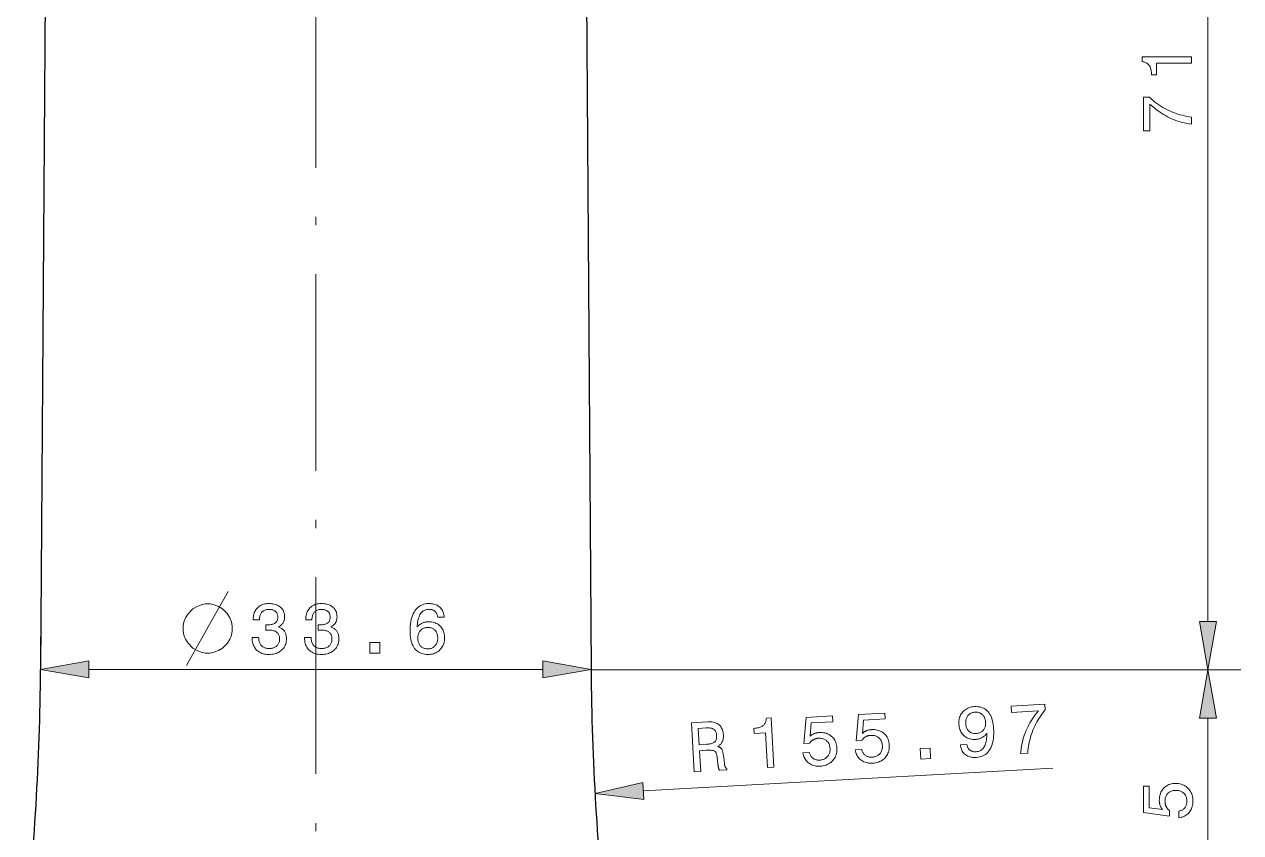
# Model space of a CAD drawing. Extents: x 0 to 297, y 0 to 523.
# Drawn here: x 140.4 to 214.6, y 196.6 to 245.9 of the extents above; entities that cross this region are included whole.
import ezdxf

# ---------------------------------------------------------------- set-up
doc = ezdxf.new("R2010")
doc.units = 0
doc.linetypes.add('DASHDOT', pattern=[18.5, 12, -3, 0.5, -3])

msp = doc.modelspace()

# ---------------------------------------------------------------- linework, layer by layer
at = {"color": 7, "linetype": 'DASHDOT', "lineweight": 13}
msp.add_line((158.178, 126.181), (158.178, 378.407), dxfattribs=at)
at = {"color": 7, "lineweight": 30}
for p, q in [((141.877, 277.532), (141.377, 206.532)), ((174.477, 277.532), (174.977, 206.532))]:
    msp.add_line(p, q, dxfattribs=at)
at = {"color": 7, "lineweight": 13}
for p, q in [((212.617, 209.487), (212.617, 274.578)), ((144.332, 206.556), (172.023, 206.556)), ((174.977, 206.532), (214.617, 206.532)), ((174.977, 206.532), (214.617, 206.532)), ((178.164, 199.138), (203.144, 200.526))]:
    msp.add_line(p, q, dxfattribs=at)
at = {"color": 7, "lineweight": 13, "ltscale": 0.050605}
for p, q in [((141.377, 206.532), (141.377, 208.556)), ((174.977, 206.532), (174.977, 208.556))]:
    msp.add_line(p, q, dxfattribs=at)
at = {"color": 7, "lineweight": 13, "ltscale": 0.489779}
msp.add_line((212.617, 183.987), (212.617, 203.578), dxfattribs=at)
at = {"color": 7, "lineweight": 13}
for points in [[(211.617, 243.554), (209.484, 243.554), (209.484, 242.854), (209.178, 242.854), (209.175, 242.929), (209.17, 243), (209.162, 243.067), (209.152, 243.131), (209.139, 243.19), (209.124, 243.245), (209.105, 243.297), (209.085, 243.344), (209.061, 243.388), (209.036, 243.427), (209.007, 243.463), (208.975, 243.496), (208.939, 243.526), (208.9, 243.553), (208.858, 243.577), (208.813, 243.598), (208.764, 243.616), (208.712, 243.632), (208.657, 243.644), (208.598, 243.653), (208.598, 243.946), (211.617, 243.946)], [(211.617, 239.833), (211.473, 239.854), (211.332, 239.88), (211.192, 239.909), (211.055, 239.943), (210.919, 239.98), (210.785, 240.022), (210.654, 240.068), (210.524, 240.118), (210.397, 240.172), (210.271, 240.23), (210.147, 240.292), (210.024, 240.359), (209.902, 240.431), (209.781, 240.507), (209.661, 240.588), (209.543, 240.674), (209.425, 240.764), (209.309, 240.858), (209.193, 240.958), (209.079, 241.062), (209.079, 239.422), (208.685, 239.422), (208.685, 241.477), (209.043, 241.477), (209.155, 241.377), (209.269, 241.281), (209.384, 241.189), (209.502, 241.101), (209.621, 241.017), (209.741, 240.938), (209.863, 240.863), (209.987, 240.792), (210.113, 240.726), (210.24, 240.663), (210.37, 240.605), (210.501, 240.551), (210.633, 240.501), (210.768, 240.455), (210.905, 240.414), (211.044, 240.377), (211.184, 240.343), (211.327, 240.314), (211.471, 240.29), (211.617, 240.269)], [(151.728, 210.556), (151.428, 210.556), (151.178, 210.506), (150.928, 210.406), (150.678, 210.256), (150.378, 209.956), (150.228, 209.706), (150.128, 209.456), (150.078, 209.206), (150.078, 208.906), (150.128, 208.656), (150.228, 208.406), (150.378, 208.156), (150.678, 207.856), (150.928, 207.706), (151.178, 207.606), (151.428, 207.556), (151.728, 207.556), (151.978, 207.606), (152.228, 207.706), (152.478, 207.856), (152.778, 208.156), (152.928, 208.406), (153.028, 208.656), (153.078, 208.906), (153.078, 209.206), (153.028, 209.456), (152.928, 209.706), (152.778, 209.956), (152.478, 210.256), (152.228, 210.406), (151.978, 210.506)], [(154.289, 208.497), (154.688, 208.497), (154.69, 208.435), (154.697, 208.376), (154.706, 208.32), (154.718, 208.266), (154.734, 208.216), (154.753, 208.168), (154.775, 208.124), (154.801, 208.082), (154.83, 208.043), (154.861, 208.006), (154.896, 207.973), (154.934, 207.944), (154.974, 207.918), (155.017, 207.895), (155.063, 207.876), (155.111, 207.86), (155.162, 207.848), (155.215, 207.839), (155.272, 207.834), (155.331, 207.833), (155.388, 207.834), (155.444, 207.839), (155.496, 207.847), (155.547, 207.858), (155.594, 207.872), (155.64, 207.889), (155.682, 207.91), (155.723, 207.934), (155.76, 207.961), (155.795, 207.991), (155.828, 208.023), (155.857, 208.059), (155.882, 208.096), (155.904, 208.136), (155.923, 208.178), (155.938, 208.223), (155.95, 208.27), (155.958, 208.319), (155.963, 208.371), (155.965, 208.425), (155.963, 208.474), (155.958, 208.521), (155.95, 208.565), (155.938, 208.608), (155.923, 208.648), (155.905, 208.686), (155.883, 208.722), (155.858, 208.755), (155.829, 208.787), (155.798, 208.816), (155.763, 208.843), (155.725, 208.866), (155.685, 208.887), (155.642, 208.906), (155.596, 208.921), (155.547, 208.934), (155.496, 208.944), (155.442, 208.951), (155.386, 208.955), (155.326, 208.956), (155.318, 208.956), (155.309, 208.956), (155.301, 208.956), (155.292, 208.956), (155.283, 208.956), (155.274, 208.955), (155.265, 208.955), (155.256, 208.955), (155.247, 208.954), (155.238, 208.954), (155.228, 208.954), (155.218, 208.953), (155.207, 208.953), (155.196, 208.952), (155.184, 208.951), (155.172, 208.951), (155.158, 208.95), (155.145, 208.949), (155.13, 208.949), (155.116, 208.948), (155.116, 209.287), (155.125, 209.287), (155.134, 209.286), (155.143, 209.286), (155.152, 209.286), (155.161, 209.285), (155.17, 209.285), (155.178, 209.285), (155.187, 209.284), (155.196, 209.284), (155.204, 209.284), (155.212, 209.284), (155.221, 209.284), (155.229, 209.283), (155.237, 209.283), (155.245, 209.283), (155.252, 209.283), (155.26, 209.283), (155.267, 209.283), (155.275, 209.283), (155.282, 209.283), (155.339, 209.284), (155.392, 209.288), (155.443, 209.293), (155.491, 209.301), (155.535, 209.312), (155.577, 209.324), (155.616, 209.339), (155.651, 209.357), (155.684, 209.376), (155.713, 209.398), (155.74, 209.422), (155.764, 209.449), (155.785, 209.478), (155.803, 209.509), (155.818, 209.543), (155.831, 209.579), (155.841, 209.618), (155.848, 209.659), (155.852, 209.703), (155.853, 209.749), (155.852, 209.793), (155.848, 209.836), (155.841, 209.876), (155.832, 209.914), (155.819, 209.95), (155.804, 209.984), (155.787, 210.016), (155.766, 210.046), (155.743, 210.073), (155.717, 210.099), (155.689, 210.122), (155.658, 210.143), (155.625, 210.161), (155.59, 210.177), (155.552, 210.191), (155.511, 210.202), (155.469, 210.21), (155.424, 210.216), (155.376, 210.22), (155.326, 210.221), (155.27, 210.219), (155.217, 210.215), (155.167, 210.207), (155.119, 210.195), (155.074, 210.181), (155.032, 210.163), (154.993, 210.142), (154.956, 210.117), (154.922, 210.09), (154.891, 210.059), (154.863, 210.025), (154.837, 209.988), (154.815, 209.948), (154.796, 209.905), (154.78, 209.859), (154.766, 209.809), (154.756, 209.757), (154.748, 209.702), (154.744, 209.644), (154.742, 209.582), (154.359, 209.582), (154.359, 209.612), (154.361, 209.698), (154.369, 209.781), (154.382, 209.86), (154.4, 209.936), (154.423, 210.008), (154.451, 210.076), (154.484, 210.141), (154.523, 210.202), (154.566, 210.26), (154.615, 210.314), (154.668, 210.364), (154.724, 210.408), (154.785, 210.447), (154.848, 210.481), (154.916, 210.51), (154.986, 210.533), (155.061, 210.552), (155.139, 210.565), (155.22, 210.573), (155.305, 210.575), (155.395, 210.573), (155.481, 210.567), (155.562, 210.556), (155.64, 210.541), (155.713, 210.522), (155.782, 210.499), (155.847, 210.471), (155.908, 210.439), (155.965, 210.403), (156.018, 210.362), (156.066, 210.318), (156.109, 210.27), (156.147, 210.219), (156.18, 210.165), (156.208, 210.107), (156.23, 210.046), (156.248, 209.982), (156.261, 209.914), (156.268, 209.842), (156.271, 209.768), (156.27, 209.725), (156.267, 209.684), (156.262, 209.643), (156.255, 209.604), (156.247, 209.567), (156.236, 209.53), (156.224, 209.495), (156.209, 209.461), (156.193, 209.428), (156.175, 209.397), (156.155, 209.367), (156.133, 209.338), (156.109, 209.311), (156.083, 209.285), (156.056, 209.261), (156.027, 209.239), (155.996, 209.218), (155.963, 209.198), (155.928, 209.18), (155.891, 209.163), (155.939, 209.144), (155.984, 209.123), (156.026, 209.101), (156.067, 209.076), (156.105, 209.049), (156.14, 209.021), (156.173, 208.99), (156.204, 208.958), (156.233, 208.923), (156.259, 208.887), (156.283, 208.848), (156.304, 208.808), (156.323, 208.766), (156.34, 208.723), (156.353, 208.677), (156.365, 208.63), (156.373, 208.582), (156.38, 208.531), (156.383, 208.479), (156.385, 208.425), (156.382, 208.34), (156.373, 208.259), (156.358, 208.181), (156.337, 208.106), (156.311, 208.035), (156.278, 207.968), (156.24, 207.904), (156.196, 207.843), (156.146, 207.785), (156.09, 207.731), (156.029, 207.682), (155.964, 207.637), (155.895, 207.598), (155.822, 207.564), (155.746, 207.535), (155.666, 207.512), (155.581, 207.493), (155.493, 207.48), (155.401, 207.473), (155.305, 207.47), (155.214, 207.473), (155.127, 207.481), (155.044, 207.494), (154.964, 207.513), (154.888, 207.538), (154.816, 207.568), (154.748, 207.603), (154.683, 207.644), (154.622, 207.69), (154.565, 207.742), (154.513, 207.798), (154.466, 207.858), (154.424, 207.921), (154.389, 207.988), (154.358, 208.059), (154.333, 208.133), (154.314, 208.211), (154.3, 208.293), (154.292, 208.378), (154.289, 208.467)], [(157.487, 208.497), (157.886, 208.497), (157.889, 208.435), (157.895, 208.376), (157.904, 208.32), (157.917, 208.266), (157.932, 208.216), (157.951, 208.168), (157.974, 208.124), (157.999, 208.082), (158.028, 208.043), (158.06, 208.006), (158.095, 207.973), (158.132, 207.944), (158.172, 207.918), (158.215, 207.895), (158.261, 207.876), (158.309, 207.86), (158.36, 207.848), (158.413, 207.839), (158.47, 207.834), (158.529, 207.833), (158.587, 207.834), (158.642, 207.839), (158.695, 207.847), (158.745, 207.858), (158.793, 207.872), (158.838, 207.889), (158.88, 207.91), (158.921, 207.934), (158.958, 207.961), (158.994, 207.991), (159.026, 208.023), (159.055, 208.059), (159.08, 208.096), (159.102, 208.136), (159.121, 208.178), (159.136, 208.223), (159.148, 208.27), (159.157, 208.319), (159.162, 208.371), (159.163, 208.425), (159.162, 208.474), (159.157, 208.521), (159.148, 208.565), (159.136, 208.608), (159.121, 208.648), (159.103, 208.686), (159.081, 208.722), (159.056, 208.755), (159.028, 208.787), (158.996, 208.816), (158.961, 208.843), (158.923, 208.866), (158.883, 208.887), (158.84, 208.906), (158.794, 208.921), (158.746, 208.934), (158.694, 208.944), (158.641, 208.951), (158.584, 208.955), (158.525, 208.956), (158.516, 208.956), (158.507, 208.956), (158.499, 208.956), (158.49, 208.956), (158.481, 208.956), (158.472, 208.955), (158.463, 208.955), (158.454, 208.955), (158.445, 208.954), (158.436, 208.954), (158.426, 208.954), (158.416, 208.953), (158.405, 208.953), (158.394, 208.952), (158.382, 208.951), (158.37, 208.951), (158.357, 208.95), (158.343, 208.949), (158.329, 208.949), (158.314, 208.948), (158.314, 209.287), (158.323, 209.287), (158.332, 209.286), (158.341, 209.286), (158.35, 209.286), (158.359, 209.285), (158.368, 209.285), (158.377, 209.285), (158.385, 209.284), (158.394, 209.284), (158.402, 209.284), (158.411, 209.284), (158.419, 209.284), (158.427, 209.283), (158.435, 209.283), (158.443, 209.283), (158.451, 209.283), (158.458, 209.283), (158.466, 209.283), (158.473, 209.283), (158.48, 209.283), (158.537, 209.284), (158.591, 209.288), (158.641, 209.293), (158.689, 209.301), (158.733, 209.312), (158.775, 209.324), (158.814, 209.339), (158.849, 209.357), (158.882, 209.376), (158.911, 209.398), (158.938, 209.422), (158.962, 209.449), (158.983, 209.478), (159.001, 209.509), (159.017, 209.543), (159.029, 209.579), (159.039, 209.618), (159.046, 209.659), (159.05, 209.703), (159.052, 209.749), (159.05, 209.793), (159.046, 209.836), (159.039, 209.876), (159.03, 209.914), (159.018, 209.95), (159.003, 209.984), (158.985, 210.016), (158.965, 210.046), (158.941, 210.073), (158.916, 210.099), (158.887, 210.122), (158.856, 210.143), (158.823, 210.161), (158.788, 210.177), (158.75, 210.191), (158.71, 210.202), (158.667, 210.21), (158.622, 210.216), (158.574, 210.22), (158.525, 210.221), (158.469, 210.219), (158.415, 210.215), (158.365, 210.207), (158.317, 210.195), (158.272, 210.181), (158.23, 210.163), (158.191, 210.142), (158.154, 210.117), (158.12, 210.09), (158.089, 210.059), (158.061, 210.025), (158.036, 209.988), (158.013, 209.948), (157.994, 209.905), (157.978, 209.859), (157.964, 209.809), (157.954, 209.757), (157.946, 209.702), (157.942, 209.644), (157.941, 209.582), (157.557, 209.582), (157.557, 209.612), (157.559, 209.698), (157.567, 209.781), (157.58, 209.86), (157.598, 209.936), (157.621, 210.008), (157.649, 210.076), (157.682, 210.141), (157.721, 210.202), (157.764, 210.26), (157.813, 210.314), (157.866, 210.364), (157.923, 210.408), (157.983, 210.447), (158.046, 210.481), (158.114, 210.51), (158.185, 210.533), (158.259, 210.552), (158.337, 210.565), (158.418, 210.573), (158.503, 210.575), (158.593, 210.573), (158.679, 210.567), (158.761, 210.556), (158.838, 210.541), (158.911, 210.522), (158.981, 210.499), (159.046, 210.471), (159.107, 210.439), (159.163, 210.403), (159.216, 210.362), (159.264, 210.318), (159.307, 210.27), (159.345, 210.219), (159.378, 210.165), (159.406, 210.107), (159.429, 210.046), (159.446, 209.982), (159.459, 209.914), (159.466, 209.842), (159.469, 209.768), (159.468, 209.725), (159.465, 209.684), (159.46, 209.643), (159.454, 209.604), (159.445, 209.567), (159.434, 209.53), (159.422, 209.495), (159.408, 209.461), (159.391, 209.428), (159.373, 209.397), (159.353, 209.367), (159.331, 209.338), (159.307, 209.311), (159.282, 209.285), (159.254, 209.261), (159.225, 209.239), (159.194, 209.218), (159.161, 209.198), (159.126, 209.18), (159.09, 209.163), (159.137, 209.144), (159.182, 209.123), (159.224, 209.101), (159.265, 209.076), (159.303, 209.049), (159.338, 209.021), (159.372, 208.99), (159.403, 208.958), (159.431, 208.923), (159.457, 208.887), (159.481, 208.848), (159.503, 208.808), (159.521, 208.766), (159.538, 208.723), (159.551, 208.677), (159.563, 208.63), (159.572, 208.582), (159.578, 208.531), (159.582, 208.479), (159.583, 208.425), (159.58, 208.34), (159.571, 208.259), (159.556, 208.181), (159.536, 208.106), (159.509, 208.035), (159.477, 207.968), (159.438, 207.904), (159.394, 207.843), (159.344, 207.785), (159.288, 207.731), (159.227, 207.682), (159.162, 207.637), (159.093, 207.598), (159.021, 207.564), (158.944, 207.535), (158.864, 207.512), (158.779, 207.493), (158.691, 207.48), (158.599, 207.473), (158.503, 207.47), (158.413, 207.473), (158.325, 207.481), (158.242, 207.494), (158.162, 207.513), (158.087, 207.538), (158.014, 207.568), (157.946, 207.603), (157.881, 207.644), (157.821, 207.69), (157.763, 207.742), (157.711, 207.798), (157.664, 207.858), (157.623, 207.921), (157.587, 207.988), (157.556, 208.059), (157.531, 208.133), (157.512, 208.211), (157.498, 208.293), (157.49, 208.378), (157.487, 208.467)], [(166.009, 209.745), (165.612, 209.745), (165.607, 209.79), (165.598, 209.834), (165.588, 209.875), (165.575, 209.914), (165.56, 209.951), (165.543, 209.986), (165.523, 210.018), (165.501, 210.048), (165.477, 210.076), (165.45, 210.102), (165.421, 210.125), (165.39, 210.146), (165.357, 210.165), (165.322, 210.181), (165.285, 210.195), (165.246, 210.206), (165.205, 210.214), (165.161, 210.22), (165.116, 210.224), (165.068, 210.225), (165.004, 210.223), (164.943, 210.215), (164.885, 210.201), (164.83, 210.182), (164.778, 210.158), (164.729, 210.128), (164.683, 210.093), (164.641, 210.053), (164.601, 210.007), (164.565, 209.955), (164.531, 209.899), (164.5, 209.836), (164.473, 209.769), (164.448, 209.695), (164.426, 209.616), (164.407, 209.531), (164.391, 209.441), (164.378, 209.346), (164.367, 209.244), (164.36, 209.137), (164.386, 209.169), (164.413, 209.199), (164.441, 209.228), (164.47, 209.255), (164.501, 209.28), (164.532, 209.304), (164.565, 209.327), (164.598, 209.347), (164.633, 209.367), (164.669, 209.384), (164.706, 209.4), (164.744, 209.415), (164.782, 209.427), (164.822, 209.438), (164.862, 209.447), (164.903, 209.455), (164.945, 209.461), (164.988, 209.465), (165.032, 209.468), (165.077, 209.468), (165.16, 209.466), (165.241, 209.458), (165.318, 209.444), (165.392, 209.425), (165.463, 209.4), (165.53, 209.37), (165.595, 209.335), (165.656, 209.294), (165.714, 209.247), (165.768, 209.195), (165.819, 209.139), (165.864, 209.079), (165.904, 209.016), (165.938, 208.949), (165.968, 208.879), (165.992, 208.805), (166.01, 208.728), (166.023, 208.647), (166.031, 208.563), (166.034, 208.476), (166.031, 208.388), (166.023, 208.303), (166.009, 208.222), (165.989, 208.145), (165.964, 208.07), (165.933, 208), (165.896, 207.932), (165.854, 207.868), (165.806, 207.807), (165.753, 207.749), (165.695, 207.696), (165.633, 207.649), (165.568, 207.607), (165.5, 207.57), (165.428, 207.54), (165.352, 207.515), (165.273, 207.495), (165.191, 207.481), (165.105, 207.473), (165.016, 207.47), (164.913, 207.474), (164.815, 207.484), (164.722, 207.503), (164.634, 207.528), (164.55, 207.561), (164.472, 207.601), (164.399, 207.649), (164.33, 207.703), (164.267, 207.765), (164.208, 207.835), (164.155, 207.911), (164.107, 207.993), (164.065, 208.082), (164.029, 208.178), (163.998, 208.28), (163.973, 208.388), (163.953, 208.503), (163.939, 208.625), (163.931, 208.752), (163.928, 208.887), (163.931, 209.044), (163.94, 209.194), (163.955, 209.337), (163.976, 209.473), (164.002, 209.601), (164.035, 209.722), (164.074, 209.836), (164.119, 209.942), (164.17, 210.042), (164.226, 210.134), (164.288, 210.218), (164.355, 210.293), (164.427, 210.359), (164.503, 210.416), (164.584, 210.465), (164.67, 210.505), (164.761, 210.536), (164.857, 210.558), (164.957, 210.571), (165.062, 210.575), (165.146, 210.573), (165.226, 210.567), (165.303, 210.556), (165.376, 210.541), (165.445, 210.521), (165.511, 210.497), (165.573, 210.469), (165.632, 210.436), (165.686, 210.399), (165.738, 210.358), (165.785, 210.313), (165.828, 210.264), (165.866, 210.212), (165.9, 210.156), (165.929, 210.096), (165.954, 210.033), (165.975, 209.966), (165.99, 209.896), (166.002, 209.822)], [(212.096, 209.487), (212.617, 206.532), (213.138, 209.487)], [(165.617, 208.471), (165.615, 208.529), (165.61, 208.584), (165.602, 208.637), (165.591, 208.687), (165.576, 208.735), (165.558, 208.78), (165.537, 208.824), (165.513, 208.865), (165.485, 208.903), (165.454, 208.939), (165.421, 208.973), (165.385, 209.002), (165.348, 209.029), (165.308, 209.051), (165.267, 209.071), (165.223, 209.086), (165.177, 209.099), (165.13, 209.107), (165.08, 209.113), (165.028, 209.114), (164.971, 209.113), (164.915, 209.107), (164.863, 209.099), (164.813, 209.087), (164.765, 209.071), (164.72, 209.052), (164.678, 209.03), (164.638, 209.004), (164.6, 208.974), (164.566, 208.941), (164.534, 208.906), (164.505, 208.867), (164.48, 208.826), (164.458, 208.783), (164.44, 208.736), (164.425, 208.688), (164.413, 208.636), (164.405, 208.583), (164.4, 208.526), (164.398, 208.467), (164.4, 208.408), (164.405, 208.351), (164.413, 208.297), (164.424, 208.246), (164.439, 208.197), (164.458, 208.15), (164.479, 208.106), (164.504, 208.064), (164.532, 208.025), (164.564, 207.989), (164.598, 207.955), (164.634, 207.925), (164.673, 207.898), (164.715, 207.875), (164.758, 207.856), (164.804, 207.84), (164.853, 207.827), (164.903, 207.819), (164.956, 207.813), (165.012, 207.811), (165.064, 207.813), (165.115, 207.819), (165.164, 207.828), (165.211, 207.841), (165.256, 207.857), (165.299, 207.877), (165.339, 207.901), (165.378, 207.928), (165.414, 207.959), (165.449, 207.994), (165.481, 208.031), (165.509, 208.071), (165.534, 208.113), (165.556, 208.158), (165.575, 208.204), (165.59, 208.253), (165.601, 208.304), (165.61, 208.358), (165.615, 208.413)], [(161.476, 207.556), (161.476, 208.199), (162.073, 208.199), (162.073, 207.556)], [(144.332, 207.077), (141.377, 206.556), (144.332, 206.035)], [(172.023, 206.035), (174.977, 206.556), (172.023, 207.077)], [(213.138, 203.578), (212.617, 206.532), (212.096, 203.578)], [(197.516, 201.958), (197.912, 201.98), (197.917, 201.937), (197.926, 201.895), (197.937, 201.855), (197.95, 201.818), (197.966, 201.782), (197.985, 201.749), (198.006, 201.718), (198.029, 201.689), (198.055, 201.662), (198.084, 201.637), (198.115, 201.615), (198.147, 201.595), (198.182, 201.578), (198.218, 201.564), (198.257, 201.552), (198.297, 201.543), (198.339, 201.536), (198.383, 201.532), (198.429, 201.531), (198.477, 201.533), (198.541, 201.539), (198.602, 201.55), (198.659, 201.567), (198.713, 201.589), (198.763, 201.616), (198.81, 201.648), (198.854, 201.685), (198.895, 201.728), (198.932, 201.776), (198.965, 201.829), (198.996, 201.887), (199.023, 201.951), (199.047, 202.02), (199.067, 202.095), (199.085, 202.175), (199.099, 202.261), (199.11, 202.352), (199.118, 202.449), (199.123, 202.551), (199.124, 202.658), (199.1, 202.625), (199.075, 202.593), (199.048, 202.562), (199.021, 202.533), (198.992, 202.506), (198.962, 202.48), (198.931, 202.456), (198.899, 202.433), (198.865, 202.412), (198.83, 202.393), (198.795, 202.375), (198.758, 202.358), (198.72, 202.343), (198.682, 202.33), (198.642, 202.319), (198.602, 202.309), (198.561, 202.301), (198.518, 202.294), (198.475, 202.289), (198.431, 202.286), (198.347, 202.284), (198.267, 202.288), (198.189, 202.297), (198.114, 202.312), (198.042, 202.333), (197.973, 202.359), (197.907, 202.391), (197.843, 202.428), (197.783, 202.471), (197.725, 202.52), (197.672, 202.574), (197.623, 202.631), (197.58, 202.692), (197.542, 202.757), (197.509, 202.825), (197.481, 202.897), (197.458, 202.973), (197.44, 203.053), (197.428, 203.137), (197.42, 203.224), (197.418, 203.312), (197.422, 203.397), (197.431, 203.479), (197.447, 203.558), (197.468, 203.634), (197.495, 203.707), (197.528, 203.777), (197.566, 203.843), (197.611, 203.907), (197.661, 203.967), (197.716, 204.023), (197.775, 204.074), (197.837, 204.12), (197.903, 204.16), (197.974, 204.194), (198.047, 204.224), (198.125, 204.247), (198.207, 204.266), (198.292, 204.279), (198.381, 204.287), (198.484, 204.289), (198.582, 204.283), (198.675, 204.27), (198.764, 204.25), (198.849, 204.222), (198.929, 204.186), (199.005, 204.143), (199.076, 204.092), (199.142, 204.033), (199.204, 203.967), (199.261, 203.894), (199.313, 203.814), (199.36, 203.728), (199.402, 203.634), (199.438, 203.534), (199.469, 203.427), (199.495, 203.314), (199.516, 203.193), (199.531, 203.066), (199.542, 202.933), (199.547, 202.774), (199.547, 202.623), (199.54, 202.478), (199.527, 202.341), (199.507, 202.211), (199.481, 202.088), (199.449, 201.972), (199.41, 201.864), (199.365, 201.762), (199.314, 201.668), (199.257, 201.581), (199.194, 201.503), (199.126, 201.433), (199.052, 201.372), (198.972, 201.319), (198.887, 201.275), (198.797, 201.239), (198.701, 201.212), (198.599, 201.193), (198.492, 201.183), (198.409, 201.181), (198.329, 201.183), (198.252, 201.19), (198.178, 201.202), (198.107, 201.218), (198.04, 201.239), (197.975, 201.265), (197.914, 201.295), (197.857, 201.331), (197.802, 201.37), (197.751, 201.414), (197.706, 201.462), (197.665, 201.512), (197.629, 201.566), (197.598, 201.623), (197.572, 201.683), (197.55, 201.747), (197.534, 201.814), (197.523, 201.885)], [(201.186, 201.419), (201.199, 201.564), (201.217, 201.707), (201.239, 201.848), (201.265, 201.987), (201.295, 202.124), (201.329, 202.26), (201.368, 202.394), (201.41, 202.526), (201.457, 202.657), (201.508, 202.785), (201.564, 202.913), (201.624, 203.039), (201.688, 203.165), (201.758, 203.29), (201.832, 203.414), (201.911, 203.537), (201.994, 203.659), (202.082, 203.781), (202.175, 203.902), (202.272, 204.022), (200.635, 203.931), (200.613, 204.324), (202.665, 204.438), (202.685, 204.081), (202.591, 203.963), (202.501, 203.844), (202.416, 203.724), (202.335, 203.602), (202.258, 203.478), (202.186, 203.354), (202.118, 203.227), (202.054, 203.1), (201.994, 202.97), (201.939, 202.84), (201.888, 202.708), (201.841, 202.574), (201.799, 202.438), (201.761, 202.301), (201.727, 202.162), (201.697, 202.022), (201.672, 201.88), (201.651, 201.736), (201.634, 201.591), (201.622, 201.443)], [(185.742, 200.561), (185.623, 202.691), (184.925, 202.652), (184.908, 202.957), (184.983, 202.964), (185.053, 202.973), (185.12, 202.985), (185.183, 202.998), (185.241, 203.015), (185.296, 203.033), (185.346, 203.054), (185.392, 203.077), (185.434, 203.103), (185.472, 203.131), (185.507, 203.162), (185.538, 203.196), (185.566, 203.233), (185.591, 203.273), (185.612, 203.317), (185.631, 203.363), (185.646, 203.413), (185.658, 203.466), (185.667, 203.521), (185.673, 203.581), (185.966, 203.597), (186.133, 200.582)], [(187.9, 201.464), (188.3, 201.486), (188.311, 201.441), (188.324, 201.398), (188.34, 201.357), (188.358, 201.318), (188.378, 201.282), (188.401, 201.247), (188.426, 201.215), (188.453, 201.185), (188.483, 201.158), (188.515, 201.132), (188.549, 201.109), (188.585, 201.088), (188.622, 201.071), (188.661, 201.056), (188.701, 201.043), (188.744, 201.034), (188.787, 201.027), (188.832, 201.023), (188.879, 201.021), (188.928, 201.023), (188.987, 201.028), (189.043, 201.037), (189.097, 201.049), (189.148, 201.064), (189.197, 201.084), (189.243, 201.106), (189.286, 201.133), (189.327, 201.163), (189.366, 201.196), (189.402, 201.233), (189.434, 201.273), (189.463, 201.314), (189.488, 201.358), (189.51, 201.404), (189.527, 201.453), (189.541, 201.503), (189.551, 201.555), (189.557, 201.61), (189.559, 201.666), (189.558, 201.725), (189.553, 201.785), (189.544, 201.842), (189.532, 201.896), (189.517, 201.948), (189.498, 201.997), (189.475, 202.043), (189.449, 202.087), (189.419, 202.128), (189.386, 202.166), (189.35, 202.201), (189.311, 202.234), (189.269, 202.262), (189.225, 202.287), (189.179, 202.308), (189.13, 202.325), (189.08, 202.339), (189.027, 202.349), (188.971, 202.355), (188.914, 202.357), (188.854, 202.355), (188.819, 202.353), (188.785, 202.349), (188.752, 202.343), (188.719, 202.337), (188.688, 202.329), (188.656, 202.319), (188.626, 202.308), (188.596, 202.296), (188.567, 202.283), (188.539, 202.268), (188.511, 202.252), (188.484, 202.234), (188.458, 202.216), (188.433, 202.196), (188.408, 202.174), (188.385, 202.152), (188.362, 202.128), (188.34, 202.102), (188.319, 202.076), (188.299, 202.048), (187.955, 202.029), (188.103, 203.629), (189.703, 203.718), (189.722, 203.364), (188.411, 203.291), (188.336, 202.479), (188.357, 202.498), (188.378, 202.517), (188.401, 202.535), (188.424, 202.552), (188.448, 202.568), (188.473, 202.584), (188.499, 202.598), (188.526, 202.612), (188.553, 202.625), (188.581, 202.637), (188.61, 202.648), (188.64, 202.658), (188.67, 202.667), (188.701, 202.675), (188.732, 202.682), (188.764, 202.689), (188.797, 202.694), (188.83, 202.698), (188.863, 202.702), (188.898, 202.704), (188.988, 202.706), (189.075, 202.703), (189.159, 202.694), (189.24, 202.679), (189.317, 202.659), (189.391, 202.633), (189.462, 202.601), (189.53, 202.563), (189.594, 202.52), (189.655, 202.472), (189.711, 202.418), (189.762, 202.361), (189.808, 202.3), (189.848, 202.235), (189.883, 202.167), (189.913, 202.095), (189.937, 202.019), (189.955, 201.94), (189.968, 201.856), (189.976, 201.769), (189.978, 201.677), (189.974, 201.587), (189.964, 201.501), (189.947, 201.418), (189.925, 201.339), (189.896, 201.262), (189.862, 201.189), (189.821, 201.119), (189.774, 201.052), (189.72, 200.989), (189.662, 200.93), (189.6, 200.876), (189.534, 200.829), (189.464, 200.787), (189.39, 200.75), (189.312, 200.72), (189.23, 200.694), (189.144, 200.675), (189.055, 200.661), (188.961, 200.653), (188.878, 200.651), (188.797, 200.654), (188.719, 200.661), (188.643, 200.674), (188.571, 200.691), (188.5, 200.714), (188.433, 200.741), (188.368, 200.773), (188.305, 200.811), (188.246, 200.853), (188.19, 200.899), (188.138, 200.949), (188.092, 201.002), (188.05, 201.058), (188.013, 201.117), (187.981, 201.18), (187.954, 201.246), (187.931, 201.316), (187.913, 201.388)], [(191.094, 201.642), (191.493, 201.664), (191.504, 201.619), (191.518, 201.575), (191.533, 201.535), (191.551, 201.496), (191.572, 201.459), (191.594, 201.425), (191.619, 201.393), (191.647, 201.363), (191.676, 201.335), (191.708, 201.309), (191.743, 201.286), (191.778, 201.266), (191.815, 201.248), (191.854, 201.233), (191.895, 201.221), (191.937, 201.211), (191.98, 201.204), (192.026, 201.2), (192.073, 201.199), (192.121, 201.2), (192.18, 201.205), (192.236, 201.214), (192.29, 201.226), (192.341, 201.242), (192.39, 201.261), (192.436, 201.284), (192.48, 201.31), (192.521, 201.34), (192.559, 201.373), (192.595, 201.41), (192.628, 201.45), (192.657, 201.492), (192.682, 201.536), (192.703, 201.582), (192.721, 201.63), (192.734, 201.68), (192.744, 201.733), (192.75, 201.787), (192.753, 201.844), (192.751, 201.903), (192.746, 201.962), (192.738, 202.019), (192.725, 202.074), (192.71, 202.125), (192.691, 202.174), (192.668, 202.221), (192.642, 202.264), (192.613, 202.305), (192.58, 202.343), (192.543, 202.379), (192.504, 202.411), (192.462, 202.44), (192.418, 202.464), (192.372, 202.485), (192.324, 202.503), (192.273, 202.516), (192.22, 202.526), (192.164, 202.532), (192.107, 202.534), (192.047, 202.533), (192.012, 202.53), (191.978, 202.526), (191.945, 202.521), (191.913, 202.514), (191.881, 202.506), (191.85, 202.497), (191.819, 202.486), (191.789, 202.474), (191.76, 202.46), (191.732, 202.446), (191.704, 202.429), (191.677, 202.412), (191.651, 202.393), (191.626, 202.373), (191.602, 202.352), (191.578, 202.329), (191.555, 202.305), (191.533, 202.28), (191.512, 202.253), (191.492, 202.225), (191.149, 202.206), (191.296, 203.807), (192.896, 203.895), (192.916, 203.542), (191.604, 203.469), (191.529, 202.656), (191.55, 202.676), (191.572, 202.695), (191.594, 202.713), (191.617, 202.73), (191.642, 202.746), (191.667, 202.761), (191.692, 202.776), (191.719, 202.79), (191.746, 202.802), (191.775, 202.814), (191.804, 202.825), (191.833, 202.835), (191.863, 202.845), (191.894, 202.853), (191.926, 202.86), (191.957, 202.866), (191.99, 202.871), (192.023, 202.876), (192.057, 202.879), (192.091, 202.882), (192.181, 202.884), (192.269, 202.88), (192.353, 202.871), (192.433, 202.857), (192.511, 202.836), (192.585, 202.81), (192.656, 202.778), (192.723, 202.741), (192.787, 202.698), (192.848, 202.649), (192.905, 202.596), (192.956, 202.538), (193.001, 202.478), (193.042, 202.413), (193.076, 202.345), (193.106, 202.272), (193.13, 202.197), (193.148, 202.117), (193.161, 202.034), (193.169, 201.947), (193.171, 201.854), (193.167, 201.765), (193.157, 201.679), (193.141, 201.596), (193.118, 201.516), (193.09, 201.44), (193.055, 201.366), (193.014, 201.296), (192.967, 201.23), (192.914, 201.166), (192.855, 201.107), (192.793, 201.054), (192.727, 201.006), (192.657, 200.964), (192.583, 200.928), (192.505, 200.897), (192.423, 200.872), (192.337, 200.852), (192.248, 200.839), (192.154, 200.831), (192.071, 200.828), (191.99, 200.831), (191.912, 200.839), (191.837, 200.851), (191.764, 200.869), (191.694, 200.891), (191.626, 200.919), (191.561, 200.951), (191.499, 200.988), (191.439, 201.03), (191.383, 201.077), (191.332, 201.126), (191.285, 201.179), (191.243, 201.235), (191.206, 201.295), (191.174, 201.358), (191.147, 201.424), (191.124, 201.493), (191.107, 201.566)], [(197.837, 203.252), (197.842, 203.195), (197.849, 203.14), (197.86, 203.089), (197.874, 203.039), (197.892, 202.993), (197.912, 202.948), (197.935, 202.907), (197.961, 202.867), (197.991, 202.831), (198.024, 202.796), (198.059, 202.765), (198.096, 202.738), (198.134, 202.714), (198.175, 202.693), (198.218, 202.677), (198.262, 202.663), (198.309, 202.654), (198.357, 202.648), (198.407, 202.645), (198.459, 202.646), (198.517, 202.651), (198.572, 202.66), (198.624, 202.671), (198.673, 202.686), (198.72, 202.704), (198.764, 202.725), (198.805, 202.75), (198.843, 202.778), (198.879, 202.809), (198.912, 202.844), (198.942, 202.881), (198.968, 202.921), (198.991, 202.963), (199.01, 203.007), (199.026, 203.054), (199.039, 203.103), (199.047, 203.155), (199.053, 203.209), (199.055, 203.265), (199.053, 203.323), (199.048, 203.382), (199.04, 203.439), (199.029, 203.492), (199.014, 203.543), (198.996, 203.591), (198.975, 203.637), (198.951, 203.68), (198.924, 203.72), (198.893, 203.758), (198.859, 203.793), (198.823, 203.825), (198.784, 203.853), (198.743, 203.878), (198.701, 203.898), (198.656, 203.916), (198.609, 203.929), (198.56, 203.939), (198.509, 203.945), (198.455, 203.947), (198.4, 203.946), (198.347, 203.941), (198.297, 203.933), (198.249, 203.921), (198.203, 203.906), (198.159, 203.887), (198.118, 203.864), (198.079, 203.839), (198.042, 203.809), (198.008, 203.776), (197.975, 203.74), (197.946, 203.7), (197.92, 203.659), (197.898, 203.615), (197.879, 203.57), (197.863, 203.522), (197.851, 203.472), (197.842, 203.42), (197.837, 203.366), (197.835, 203.31)], [(181.264, 200.312), (181.098, 203.303), (182.097, 203.358), (182.184, 203.361), (182.266, 203.359), (182.345, 203.353), (182.419, 203.341), (182.49, 203.326), (182.557, 203.305), (182.619, 203.28), (182.678, 203.251), (182.732, 203.217), (182.783, 203.178), (182.83, 203.135), (182.872, 203.088), (182.91, 203.036), (182.943, 202.98), (182.972, 202.92), (182.996, 202.856), (183.016, 202.787), (183.032, 202.715), (183.043, 202.638), (183.05, 202.556), (183.052, 202.508), (183.051, 202.461), (183.049, 202.415), (183.044, 202.371), (183.038, 202.328), (183.029, 202.286), (183.018, 202.246), (183.005, 202.207), (182.99, 202.17), (182.973, 202.134), (182.954, 202.099), (182.933, 202.067), (182.91, 202.035), (182.885, 202.005), (182.858, 201.977), (182.828, 201.95), (182.797, 201.924), (182.764, 201.9), (182.729, 201.878), (182.692, 201.856), (182.724, 201.848), (182.755, 201.837), (182.784, 201.826), (182.811, 201.813), (182.837, 201.799), (182.86, 201.783), (182.882, 201.767), (182.902, 201.749), (182.92, 201.729), (182.937, 201.709), (182.952, 201.686), (182.966, 201.659), (182.979, 201.629), (182.992, 201.596), (183.004, 201.559), (183.014, 201.519), (183.024, 201.476), (183.033, 201.429), (183.041, 201.379), (183.049, 201.325), (183.107, 200.841), (183.111, 200.81), (183.116, 200.781), (183.12, 200.754), (183.125, 200.729), (183.13, 200.705), (183.136, 200.683), (183.141, 200.662), (183.147, 200.644), (183.154, 200.627), (183.16, 200.611), (183.167, 200.597), (183.175, 200.584), (183.183, 200.572), (183.192, 200.56), (183.202, 200.549), (183.212, 200.539), (183.223, 200.529), (183.234, 200.52), (183.246, 200.512), (183.259, 200.505), (183.264, 200.423), (182.811, 200.398), (182.805, 200.408), (182.798, 200.418), (182.792, 200.43), (182.787, 200.443), (182.781, 200.457), (182.775, 200.472), (182.77, 200.487), (182.765, 200.504), (182.76, 200.522), (182.755, 200.54), (182.75, 200.56), (182.745, 200.581), (182.74, 200.604), (182.736, 200.628), (182.731, 200.653), (182.727, 200.68), (182.723, 200.708), (182.719, 200.737), (182.715, 200.768), (182.711, 200.8), (182.668, 201.186), (182.661, 201.242), (182.652, 201.294), (182.641, 201.342), (182.63, 201.386), (182.616, 201.425), (182.601, 201.461), (182.585, 201.492), (182.567, 201.519), (182.548, 201.542), (182.527, 201.56), (182.502, 201.576), (182.471, 201.589), (182.434, 201.6), (182.391, 201.609), (182.342, 201.616), (182.287, 201.621), (182.225, 201.624), (182.158, 201.625), (182.084, 201.623), (182.004, 201.62), (181.594, 201.597), (181.664, 200.334)], [(182.006, 202.986), (181.518, 202.959), (181.573, 201.963), (182.034, 201.989), (182.102, 201.994), (182.166, 202.001), (182.225, 202.01), (182.28, 202.021), (182.331, 202.034), (182.377, 202.05), (182.419, 202.067), (182.457, 202.087), (182.49, 202.108), (182.518, 202.132), (182.543, 202.158), (182.565, 202.187), (182.585, 202.219), (182.601, 202.254), (182.614, 202.292), (182.624, 202.333), (182.632, 202.376), (182.636, 202.423), (182.637, 202.472), (182.636, 202.525), (182.632, 202.576), (182.625, 202.625), (182.615, 202.67), (182.603, 202.712), (182.589, 202.751), (182.572, 202.786), (182.552, 202.819), (182.53, 202.848), (182.505, 202.874), (182.478, 202.897), (182.447, 202.917), (182.413, 202.935), (182.375, 202.95), (182.334, 202.963), (182.288, 202.973), (182.239, 202.981), (182.187, 202.986), (182.13, 202.988), (182.07, 202.988)], [(195.101, 201.081), (195.065, 201.723), (195.661, 201.756), (195.696, 201.114)], [(178.135, 199.658), (175.214, 198.974), (178.192, 198.618)], [(210.835, 197.508), (210.835, 197.908), (210.881, 197.917), (210.924, 197.927), (210.966, 197.941), (211.006, 197.957), (211.043, 197.975), (211.079, 197.996), (211.112, 198.019), (211.144, 198.044), (211.173, 198.073), (211.201, 198.103), (211.226, 198.136), (211.248, 198.17), (211.268, 198.207), (211.285, 198.244), (211.299, 198.284), (211.311, 198.326), (211.321, 198.369), (211.327, 198.414), (211.331, 198.461), (211.332, 198.509), (211.331, 198.568), (211.325, 198.625), (211.316, 198.679), (211.303, 198.731), (211.287, 198.781), (211.266, 198.828), (211.243, 198.873), (211.215, 198.916), (211.184, 198.956), (211.149, 198.994), (211.111, 199.029), (211.071, 199.06), (211.029, 199.087), (210.984, 199.111), (210.937, 199.131), (210.887, 199.148), (210.835, 199.161), (210.781, 199.17), (210.725, 199.175), (210.666, 199.177), (210.606, 199.175), (210.549, 199.17), (210.494, 199.161), (210.442, 199.148), (210.392, 199.132), (210.344, 199.112), (210.299, 199.088), (210.257, 199.061), (210.217, 199.03), (210.179, 198.996), (210.145, 198.958), (210.114, 198.918), (210.087, 198.876), (210.063, 198.831), (210.043, 198.784), (210.027, 198.734), (210.014, 198.681), (210.005, 198.626), (210, 198.569), (209.998, 198.509), (209.999, 198.474), (210.001, 198.44), (210.004, 198.407), (210.009, 198.374), (210.015, 198.342), (210.023, 198.31), (210.032, 198.279), (210.042, 198.249), (210.054, 198.219), (210.068, 198.19), (210.082, 198.161), (210.098, 198.133), (210.115, 198.106), (210.134, 198.08), (210.154, 198.054), (210.175, 198.03), (210.198, 198.005), (210.222, 197.982), (210.247, 197.96), (210.274, 197.938), (210.274, 197.594), (208.685, 197.83), (208.685, 199.432), (209.039, 199.432), (209.039, 198.119), (209.846, 197.999), (209.828, 198.021), (209.81, 198.043), (209.793, 198.067), (209.777, 198.091), (209.763, 198.116), (209.749, 198.142), (209.736, 198.168), (209.723, 198.196), (209.712, 198.224), (209.702, 198.253), (209.692, 198.282), (209.684, 198.312), (209.676, 198.343), (209.67, 198.374), (209.665, 198.406), (209.66, 198.438), (209.657, 198.471), (209.654, 198.504), (209.653, 198.538), (209.652, 198.572), (209.655, 198.663), (209.663, 198.75), (209.677, 198.833), (209.696, 198.913), (209.721, 198.989), (209.751, 199.061), (209.786, 199.13), (209.828, 199.196), (209.874, 199.257), (209.926, 199.315), (209.983, 199.369), (210.043, 199.417), (210.106, 199.459), (210.173, 199.495), (210.243, 199.526), (210.317, 199.552), (210.394, 199.571), (210.474, 199.586), (210.558, 199.594), (210.645, 199.597), (210.738, 199.594), (210.827, 199.585), (210.912, 199.57), (210.994, 199.549), (211.073, 199.522), (211.147, 199.489), (211.218, 199.451), (211.286, 199.406), (211.35, 199.355), (211.41, 199.298), (211.466, 199.237), (211.516, 199.172), (211.56, 199.103), (211.598, 199.031), (211.63, 198.955), (211.657, 198.876), (211.677, 198.793), (211.692, 198.706), (211.701, 198.616), (211.703, 198.522), (211.701, 198.438), (211.694, 198.358), (211.682, 198.28), (211.665, 198.206), (211.644, 198.134), (211.617, 198.065), (211.586, 197.999), (211.55, 197.936), (211.51, 197.876), (211.464, 197.819), (211.415, 197.765), (211.362, 197.717), (211.307, 197.673), (211.249, 197.635), (211.187, 197.601), (211.123, 197.572), (211.055, 197.549), (210.985, 197.53), (210.911, 197.516)]]:
    msp.add_lwpolyline(points, close=True, dxfattribs=at)
msp.add_lwpolyline([(150.278, 206.806), (151.978, 209.806), (152.828, 211.306)], dxfattribs=at)
at = {"color": 7, "lineweight": 30}
for centre, start, end in [((-14.589, 207.63), 353.5279, 359.59652), ((330.943, 207.63), 180.40348, 186.4721)]:
    msp.add_arc(centre, 155.97, start, end, dxfattribs=at)
at = {"color": 7, "lineweight": 13}
for points in [[(212.096, 209.487), (212.617, 206.532), (212.096, 209.487), (213.138, 209.487)], [(144.332, 207.077), (141.377, 206.556), (144.332, 207.077), (144.332, 206.035)], [(172.023, 206.035), (174.977, 206.556), (172.023, 206.035), (172.023, 207.077)], [(213.138, 203.578), (212.617, 206.532), (213.138, 203.578), (212.096, 203.578)], [(178.135, 199.658), (175.214, 198.974), (178.135, 199.658), (178.192, 198.618)]]:
    msp.add_solid(points, dxfattribs=at)

doc.saveas('drawing.dxf')
